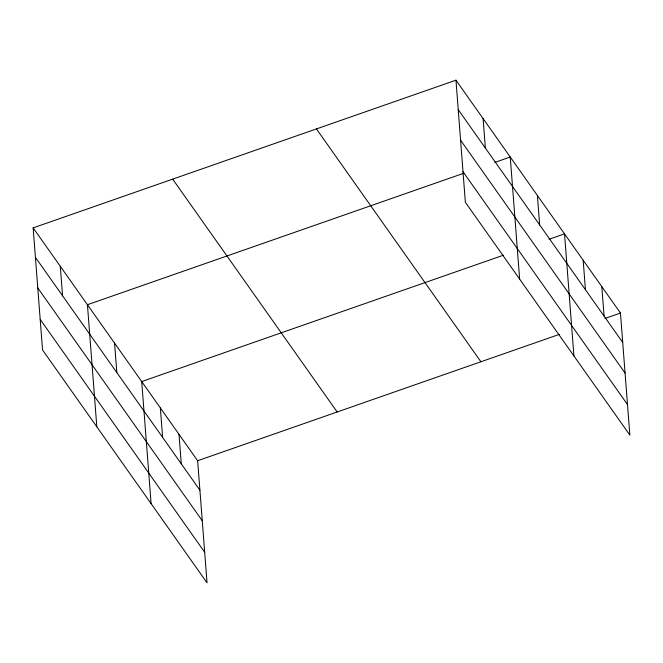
<?xml version="1.0" encoding="UTF-8"?>
<svg xmlns="http://www.w3.org/2000/svg" width="663" height="663" viewBox="0 0 663 663"><rect width="100%" height="100%" fill="white"/><g stroke="black" fill="none" stroke-linecap="round" stroke-linejoin="round"><path stroke-width="0.99" d="M33.15 227.881L197.64 460.727L207.038 582.818L42.548 349.973L33.15 227.881L455.962 80.182L620.452 313.027L629.85 435.119L465.36 202.273L455.962 80.182M463.735 173.267L87.433 304.723L96.823 426.806M494.747 162.435L510.245 157.023L519.643 279.115M503.482 255.189L141.716 381.556L151.106 503.648M549.022 239.277L564.528 233.865L573.926 355.948M197.64 460.727L559.415 334.351M604.954 318.447L620.452 313.027M458.232 109.652L622.723 342.498M460.586 140.216L625.076 373.062M463.006 171.709L627.496 404.554M316.433 128.92L480.924 361.766M172.678 179.143L337.169 411.988M35.421 257.352L199.911 490.197M37.766 287.916L202.265 520.762M40.194 319.409L204.685 552.254M601.813 286.64L604.084 316.11M583.175 260.252L585.437 289.723M537.386 195.444L539.657 224.914M483.103 118.602L485.374 148.073M179.002 434.34L181.264 463.81M160.355 407.952L162.626 437.423M114.575 343.136L116.837 372.614M60.292 266.302L62.562 295.773"/></g></svg>
